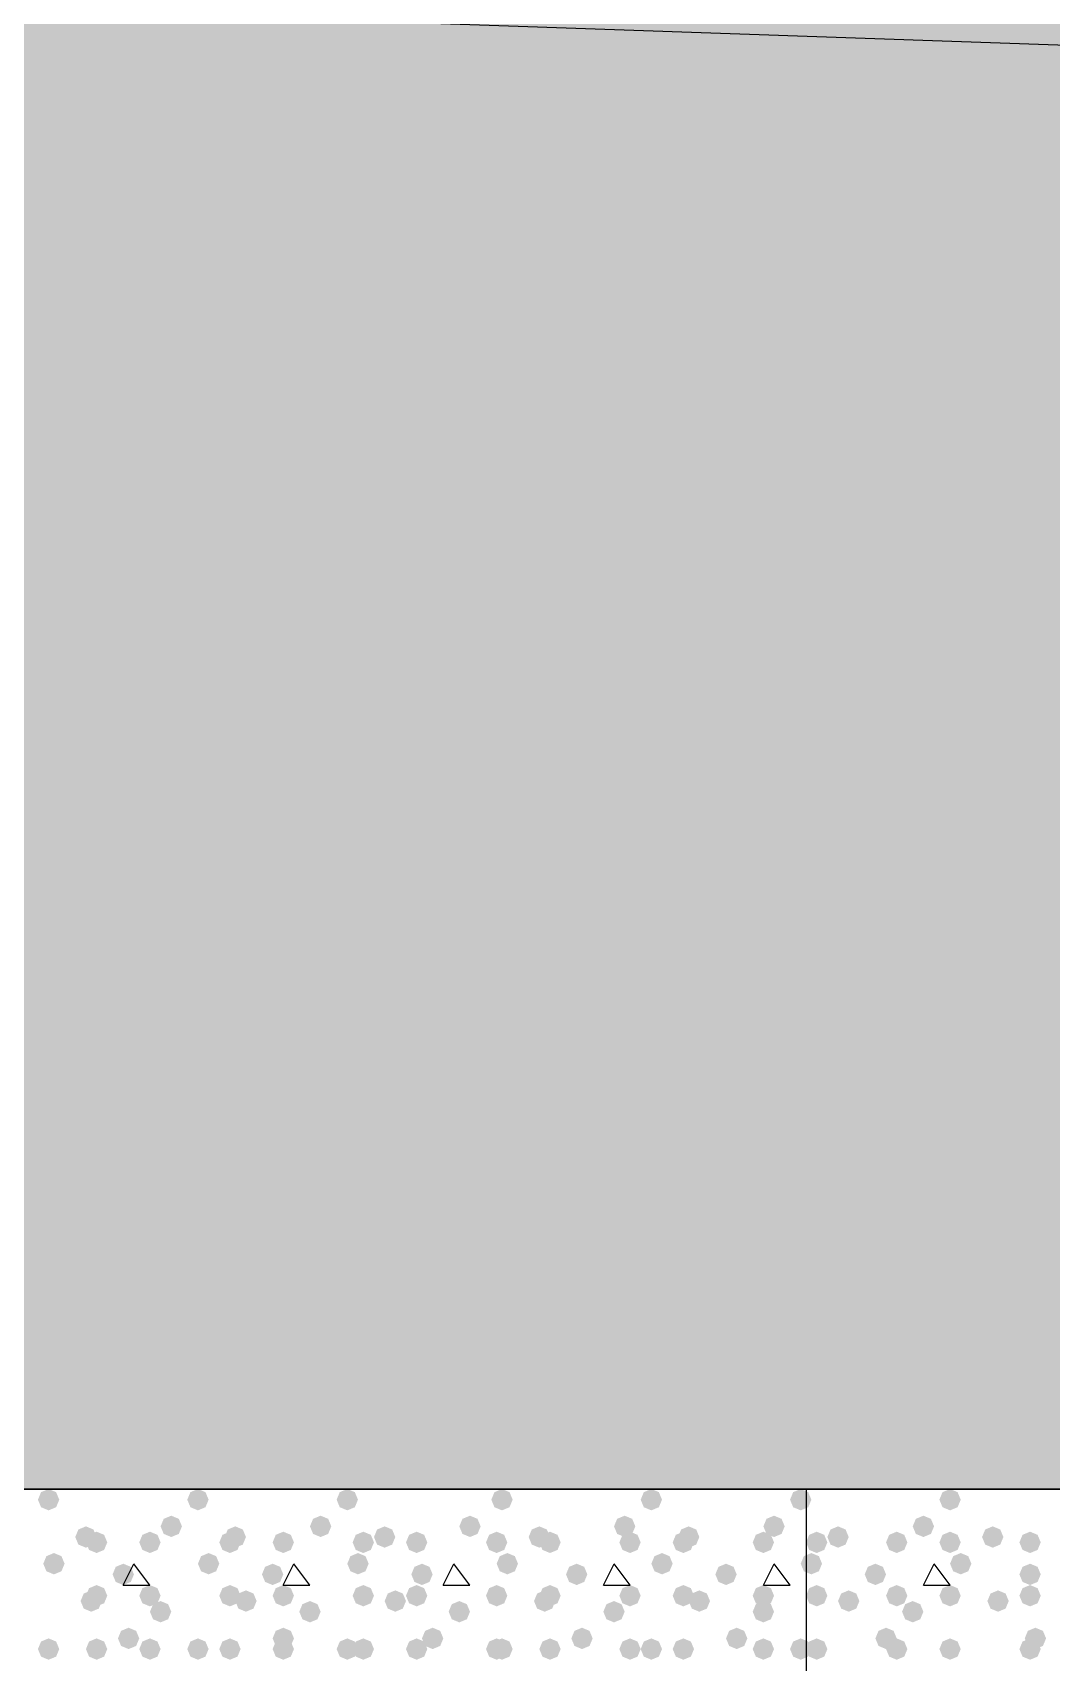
# Model space of a CAD drawing. Header units: millimetres. Extents: x 0 to 420, y 0 to 297.
# Drawn here: x 39.37 to 47.46, y 164.57 to 177.5 of the extents above; entities that cross this region are included whole.
import ezdxf

# ---------------------------------------------------------------- set-up
doc = ezdxf.new("R2010")
doc.units = ezdxf.units.MM
doc.layers.get('0').update_dxf_attribs({"linetype": 'CONTINUOUS'})

msp = doc.modelspace()

# ---------------------------------------------------------------- hatches: boundary and pattern name
at = {"true_color": 0x000008}
h = msp.add_hatch(color=0, dxfattribs=at)
h.paths.add_polyline_path([(378.544667, 177.927), (32.469667, 177.927), (378.544667, 165.946667)], flags=0)
h.paths.add_polyline_path([(32.469667, 177.927), (378.544667, 165.946667), (32.469667, 165.946667)], flags=0)
for points in [[(39.581667, 165.862), (39.556796, 165.802204), (39.497, 165.777333), (39.437204, 165.802204), (39.412333, 165.862), (39.437204, 165.921796), (39.497, 165.946667), (39.556796, 165.921796)], [(40.767, 165.862), (40.742129, 165.802204), (40.682333, 165.777333), (40.622538, 165.802204), (40.597667, 165.862), (40.622537, 165.921796), (40.682333, 165.946667), (40.742129, 165.921796)], [(41.952333, 165.862), (41.927463, 165.802204), (41.867667, 165.777333), (41.807871, 165.802204), (41.783, 165.862), (41.807871, 165.921796), (41.867667, 165.946667), (41.927462, 165.921796)], [(43.18, 165.862), (43.155129, 165.802204), (43.095333, 165.777333), (43.035538, 165.802204), (43.010667, 165.862), (43.035537, 165.921796), (43.095333, 165.946667), (43.155129, 165.921796)], [(44.365333, 165.862), (44.340463, 165.802204), (44.280667, 165.777333), (44.220871, 165.802204), (44.196, 165.862), (44.220871, 165.921796), (44.280667, 165.946667), (44.340462, 165.921796)], [(45.550667, 165.862), (45.525796, 165.802204), (45.466, 165.777333), (45.406204, 165.802204), (45.381333, 165.862), (45.406204, 165.921796), (45.466, 165.946667), (45.525796, 165.921796)], [(40.555333, 165.650333), (40.530463, 165.590537), (40.470667, 165.565667), (40.410871, 165.590537), (40.386, 165.650333), (40.410871, 165.710129), (40.470667, 165.735), (40.530462, 165.710129)], [(41.740667, 165.650333), (41.715796, 165.590537), (41.656, 165.565667), (41.596204, 165.590537), (41.571333, 165.650333), (41.596204, 165.710129), (41.656, 165.735), (41.715796, 165.710129)], [(42.926, 165.650333), (42.901129, 165.590537), (42.841333, 165.565667), (42.781537, 165.590537), (42.756667, 165.650333), (42.781537, 165.710129), (42.841333, 165.735), (42.901129, 165.710129)], [(44.153667, 165.650333), (44.128796, 165.590537), (44.069, 165.565667), (44.009204, 165.590537), (43.984333, 165.650333), (44.009204, 165.710129), (44.069, 165.735), (44.128796, 165.710129)], [(45.339, 165.650333), (45.314129, 165.590537), (45.254333, 165.565667), (45.194538, 165.590537), (45.169667, 165.650333), (45.194537, 165.710129), (45.254333, 165.735), (45.314129, 165.710129)], [(39.878, 165.565667), (39.853129, 165.505871), (39.793333, 165.481), (39.733537, 165.505871), (39.708667, 165.565667), (39.733537, 165.625462), (39.793333, 165.650333), (39.853129, 165.625463)], [(39.962667, 165.523333), (39.937796, 165.463537), (39.878, 165.438667), (39.818204, 165.463537), (39.793333, 165.523333), (39.818204, 165.583129), (39.878, 165.608), (39.937796, 165.583129)], [(40.386, 165.523333), (40.361129, 165.463537), (40.301333, 165.438667), (40.241537, 165.463537), (40.216667, 165.523333), (40.241537, 165.583129), (40.301333, 165.608), (40.361129, 165.583129)], [(41.021, 165.523333), (40.996129, 165.463537), (40.936333, 165.438667), (40.876537, 165.463537), (40.851667, 165.523333), (40.876537, 165.583129), (40.936333, 165.608), (40.996129, 165.583129)], [(41.063333, 165.565667), (41.038463, 165.505871), (40.978667, 165.481), (40.918871, 165.505871), (40.894, 165.565667), (40.918871, 165.625462), (40.978667, 165.650333), (41.038462, 165.625463)], [(41.444333, 165.523333), (41.419462, 165.463537), (41.359667, 165.438667), (41.299871, 165.463537), (41.275, 165.523333), (41.299871, 165.583129), (41.359667, 165.608), (41.419462, 165.583129)], [(42.079333, 165.523333), (42.054462, 165.463537), (41.994667, 165.438667), (41.934871, 165.463537), (41.91, 165.523333), (41.934871, 165.583129), (41.994667, 165.608), (42.054462, 165.583129)], [(42.248667, 165.565667), (42.223796, 165.505871), (42.164, 165.481), (42.104204, 165.505871), (42.079333, 165.565667), (42.104204, 165.625462), (42.164, 165.650333), (42.223796, 165.625463)], [(42.502667, 165.523333), (42.477796, 165.463537), (42.418, 165.438667), (42.358204, 165.463537), (42.333333, 165.523333), (42.358204, 165.583129), (42.418, 165.608), (42.477796, 165.583129)], [(43.137667, 165.523333), (43.112796, 165.463537), (43.053, 165.438667), (42.993204, 165.463537), (42.968333, 165.523333), (42.993204, 165.583129), (43.053, 165.608), (43.112796, 165.583129)], [(43.476333, 165.565667), (43.451462, 165.505871), (43.391667, 165.481), (43.331871, 165.505871), (43.307, 165.565667), (43.331871, 165.625462), (43.391667, 165.650333), (43.451462, 165.625463)], [(43.561, 165.523333), (43.536129, 165.463537), (43.476333, 165.438667), (43.416537, 165.463537), (43.391667, 165.523333), (43.416537, 165.583129), (43.476333, 165.608), (43.536129, 165.583129)], [(44.196, 165.523333), (44.171129, 165.463537), (44.111333, 165.438667), (44.051537, 165.463537), (44.026667, 165.523333), (44.051537, 165.583129), (44.111333, 165.608), (44.171129, 165.583129)], [(44.619333, 165.523333), (44.594462, 165.463537), (44.534667, 165.438667), (44.474871, 165.463537), (44.45, 165.523333), (44.474871, 165.583129), (44.534667, 165.608), (44.594462, 165.583129)], [(44.661667, 165.565667), (44.636796, 165.505871), (44.577, 165.481), (44.517204, 165.505871), (44.492333, 165.565667), (44.517204, 165.625462), (44.577, 165.650333), (44.636796, 165.625463)], [(45.254333, 165.523333), (45.229462, 165.463537), (45.169667, 165.438667), (45.109871, 165.463537), (45.085, 165.523333), (45.109871, 165.583129), (45.169667, 165.608), (45.229462, 165.583129)], [(39.624, 165.354), (39.599129, 165.294204), (39.539333, 165.269333), (39.479538, 165.294204), (39.454667, 165.354), (39.479537, 165.413796), (39.539333, 165.438667), (39.599129, 165.413796)], [(40.851667, 165.354), (40.826796, 165.294204), (40.767, 165.269333), (40.707204, 165.294204), (40.682333, 165.354), (40.707204, 165.413796), (40.767, 165.438667), (40.826796, 165.413796)], [(42.037, 165.354), (42.012129, 165.294204), (41.952333, 165.269333), (41.892538, 165.294204), (41.867667, 165.354), (41.892537, 165.413796), (41.952333, 165.438667), (42.012129, 165.413796)], [(43.222333, 165.354), (43.197463, 165.294204), (43.137667, 165.269333), (43.077871, 165.294204), (43.053, 165.354), (43.077871, 165.413796), (43.137667, 165.438667), (43.197462, 165.413796)], [(44.45, 165.354), (44.425129, 165.294204), (44.365333, 165.269333), (44.305538, 165.294204), (44.280667, 165.354), (44.305537, 165.413796), (44.365333, 165.438667), (44.425129, 165.413796)], [(40.174333, 165.269333), (40.149462, 165.209537), (40.089667, 165.184667), (40.029871, 165.209537), (40.005, 165.269333), (40.029871, 165.329129), (40.089667, 165.354), (40.149462, 165.329129)], [(41.359667, 165.269333), (41.334796, 165.209537), (41.275, 165.184667), (41.215204, 165.209537), (41.190333, 165.269333), (41.215204, 165.329129), (41.275, 165.354), (41.334796, 165.329129)], [(42.545, 165.269333), (42.520129, 165.209537), (42.460333, 165.184667), (42.400538, 165.209537), (42.375667, 165.269333), (42.400537, 165.329129), (42.460333, 165.354), (42.520129, 165.329129)], [(43.772667, 165.269333), (43.747796, 165.209537), (43.688, 165.184667), (43.628204, 165.209537), (43.603333, 165.269333), (43.628204, 165.329129), (43.688, 165.354), (43.747796, 165.329129)], [(44.958, 165.269333), (44.933129, 165.209537), (44.873333, 165.184667), (44.813537, 165.209537), (44.788667, 165.269333), (44.813537, 165.329129), (44.873333, 165.354), (44.933129, 165.329129)], [(39.962667, 165.1), (39.937796, 165.040204), (39.878, 165.015333), (39.818204, 165.040204), (39.793333, 165.1), (39.818204, 165.159796), (39.878, 165.184667), (39.937796, 165.159796)], [(40.386, 165.1), (40.361129, 165.040204), (40.301333, 165.015333), (40.241537, 165.040204), (40.216667, 165.1), (40.241537, 165.159796), (40.301333, 165.184667), (40.361129, 165.159796)], [(41.021, 165.1), (40.996129, 165.040204), (40.936333, 165.015333), (40.876537, 165.040204), (40.851667, 165.1), (40.876537, 165.159796), (40.936333, 165.184667), (40.996129, 165.159796)], [(41.444333, 165.1), (41.419462, 165.040204), (41.359667, 165.015333), (41.299871, 165.040204), (41.275, 165.1), (41.299871, 165.159796), (41.359667, 165.184667), (41.419462, 165.159796)], [(42.079333, 165.1), (42.054462, 165.040204), (41.994667, 165.015333), (41.934871, 165.040204), (41.91, 165.1), (41.934871, 165.159796), (41.994667, 165.184667), (42.054462, 165.159796)], [(42.502667, 165.1), (42.477796, 165.040204), (42.418, 165.015333), (42.358204, 165.040204), (42.333333, 165.1), (42.358204, 165.159796), (42.418, 165.184667), (42.477796, 165.159796)], [(43.137667, 165.1), (43.112796, 165.040204), (43.053, 165.015333), (42.993204, 165.040204), (42.968333, 165.1), (42.993204, 165.159796), (43.053, 165.184667), (43.112796, 165.159796)], [(43.561, 165.1), (43.536129, 165.040204), (43.476333, 165.015333), (43.416537, 165.040204), (43.391667, 165.1), (43.416537, 165.159796), (43.476333, 165.184667), (43.536129, 165.159796)], [(44.196, 165.1), (44.171129, 165.040204), (44.111333, 165.015333), (44.051537, 165.040204), (44.026667, 165.1), (44.051537, 165.159796), (44.111333, 165.184667), (44.171129, 165.159796)], [(44.619333, 165.1), (44.594462, 165.040204), (44.534667, 165.015333), (44.474871, 165.040204), (44.45, 165.1), (44.474871, 165.159796), (44.534667, 165.184667), (44.594462, 165.159796)], [(45.254333, 165.1), (45.229462, 165.040204), (45.169667, 165.015333), (45.109871, 165.040204), (45.085, 165.1), (45.109871, 165.159796), (45.169667, 165.184667), (45.229462, 165.159796)], [(39.920333, 165.057667), (39.895463, 164.997871), (39.835667, 164.973), (39.775871, 164.997871), (39.751, 165.057667), (39.775871, 165.117462), (39.835667, 165.142333), (39.895462, 165.117463)], [(40.470667, 164.973), (40.445796, 164.913204), (40.386, 164.888333), (40.326204, 164.913204), (40.301333, 164.973), (40.326204, 165.032796), (40.386, 165.057667), (40.445796, 165.032796)], [(41.148, 165.057667), (41.123129, 164.997871), (41.063333, 164.973), (41.003538, 164.997871), (40.978667, 165.057667), (41.003537, 165.117462), (41.063333, 165.142333), (41.123129, 165.117463)], [(41.656, 164.973), (41.631129, 164.913204), (41.571333, 164.888333), (41.511537, 164.913204), (41.486667, 164.973), (41.511537, 165.032796), (41.571333, 165.057667), (41.631129, 165.032796)], [(42.333333, 165.057667), (42.308463, 164.997871), (42.248667, 164.973), (42.188871, 164.997871), (42.164, 165.057667), (42.188871, 165.117462), (42.248667, 165.142333), (42.308462, 165.117463)], [(42.841333, 164.973), (42.816463, 164.913204), (42.756667, 164.888333), (42.696871, 164.913204), (42.672, 164.973), (42.696871, 165.032796), (42.756667, 165.057667), (42.816462, 165.032796)], [(43.518667, 165.057667), (43.493796, 164.997871), (43.434, 164.973), (43.374204, 164.997871), (43.349333, 165.057667), (43.374204, 165.117462), (43.434, 165.142333), (43.493796, 165.117463)], [(44.069, 164.973), (44.044129, 164.913204), (43.984333, 164.888333), (43.924538, 164.913204), (43.899667, 164.973), (43.924537, 165.032796), (43.984333, 165.057667), (44.044129, 165.032796)], [(44.746333, 165.057667), (44.721462, 164.997871), (44.661667, 164.973), (44.601871, 164.997871), (44.577, 165.057667), (44.601871, 165.117462), (44.661667, 165.142333), (44.721462, 165.117463)], [(45.254333, 164.973), (45.229462, 164.913204), (45.169667, 164.888333), (45.109871, 164.913204), (45.085, 164.973), (45.109871, 165.032796), (45.169667, 165.057667), (45.229462, 165.032796)], [(40.216667, 164.761333), (40.191796, 164.701537), (40.132, 164.676667), (40.072204, 164.701537), (40.047333, 164.761333), (40.072204, 164.821129), (40.132, 164.846), (40.191796, 164.821129)], [(41.444333, 164.761333), (41.419462, 164.701537), (41.359667, 164.676667), (41.299871, 164.701537), (41.275, 164.761333), (41.299871, 164.821129), (41.359667, 164.846), (41.419462, 164.821129)], [(42.629667, 164.761333), (42.604796, 164.701537), (42.545, 164.676667), (42.485204, 164.701537), (42.460333, 164.761333), (42.485204, 164.821129), (42.545, 164.846), (42.604796, 164.821129)], [(43.815, 164.761333), (43.790129, 164.701537), (43.730333, 164.676667), (43.670538, 164.701537), (43.645667, 164.761333), (43.670537, 164.821129), (43.730333, 164.846), (43.790129, 164.821129)], [(45.042667, 164.761333), (45.017796, 164.701537), (44.958, 164.676667), (44.898204, 164.701537), (44.873333, 164.761333), (44.898204, 164.821129), (44.958, 164.846), (45.017796, 164.821129)], [(39.581667, 164.676667), (39.556796, 164.616871), (39.497, 164.592), (39.437204, 164.616871), (39.412333, 164.676667), (39.437204, 164.736462), (39.497, 164.761333), (39.556796, 164.736463)], [(39.962667, 164.676667), (39.937796, 164.616871), (39.878, 164.592), (39.818204, 164.616871), (39.793333, 164.676667), (39.818204, 164.736462), (39.878, 164.761333), (39.937796, 164.736463)], [(40.386, 164.676667), (40.361129, 164.616871), (40.301333, 164.592), (40.241537, 164.616871), (40.216667, 164.676667), (40.241537, 164.736462), (40.301333, 164.761333), (40.361129, 164.736463)], [(40.767, 164.676667), (40.742129, 164.616871), (40.682333, 164.592), (40.622538, 164.616871), (40.597667, 164.676667), (40.622537, 164.736462), (40.682333, 164.761333), (40.742129, 164.736463)], [(41.021, 164.676667), (40.996129, 164.616871), (40.936333, 164.592), (40.876537, 164.616871), (40.851667, 164.676667), (40.876537, 164.736462), (40.936333, 164.761333), (40.996129, 164.736463)], [(41.444333, 164.676667), (41.419462, 164.616871), (41.359667, 164.592), (41.299871, 164.616871), (41.275, 164.676667), (41.299871, 164.736462), (41.359667, 164.761333), (41.419462, 164.736463)], [(41.952333, 164.676667), (41.927463, 164.616871), (41.867667, 164.592), (41.807871, 164.616871), (41.783, 164.676667), (41.807871, 164.736462), (41.867667, 164.761333), (41.927462, 164.736463)], [(42.079333, 164.676667), (42.054462, 164.616871), (41.994667, 164.592), (41.934871, 164.616871), (41.91, 164.676667), (41.934871, 164.736462), (41.994667, 164.761333), (42.054462, 164.736463)], [(42.502667, 164.676667), (42.477796, 164.616871), (42.418, 164.592), (42.358204, 164.616871), (42.333333, 164.676667), (42.358204, 164.736462), (42.418, 164.761333), (42.477796, 164.736463)], [(43.137667, 164.676667), (43.112796, 164.616871), (43.053, 164.592), (42.993204, 164.616871), (42.968333, 164.676667), (42.993204, 164.736462), (43.053, 164.761333), (43.112796, 164.736463)], [(43.18, 164.676667), (43.155129, 164.616871), (43.095333, 164.592), (43.035538, 164.616871), (43.010667, 164.676667), (43.035537, 164.736462), (43.095333, 164.761333), (43.155129, 164.736463)], [(43.561, 164.676667), (43.536129, 164.616871), (43.476333, 164.592), (43.416537, 164.616871), (43.391667, 164.676667), (43.416537, 164.736462), (43.476333, 164.761333), (43.536129, 164.736463)], [(44.196, 164.676667), (44.171129, 164.616871), (44.111333, 164.592), (44.051537, 164.616871), (44.026667, 164.676667), (44.051537, 164.736462), (44.111333, 164.761333), (44.171129, 164.736463)], [(44.365333, 164.676667), (44.340463, 164.616871), (44.280667, 164.592), (44.220871, 164.616871), (44.196, 164.676667), (44.220871, 164.736462), (44.280667, 164.761333), (44.340462, 164.736463)], [(44.619333, 164.676667), (44.594462, 164.616871), (44.534667, 164.592), (44.474871, 164.616871), (44.45, 164.676667), (44.474871, 164.736462), (44.534667, 164.761333), (44.594462, 164.736463)], [(45.254333, 164.676667), (45.229462, 164.616871), (45.169667, 164.592), (45.109871, 164.616871), (45.085, 164.676667), (45.109871, 164.736462), (45.169667, 164.761333), (45.229462, 164.736463)], [(45.550667, 164.676667), (45.525796, 164.616871), (45.466, 164.592), (45.406204, 164.616871), (45.381333, 164.676667), (45.406204, 164.736462), (45.466, 164.761333), (45.525796, 164.736463)]]:
    msp.add_hatch(color=0, dxfattribs=at).paths.add_polyline_path(points, flags=0)
at = {"true_color": 0x000007}
for points in [[(46.736, 165.862), (46.711129, 165.802204), (46.651333, 165.777333), (46.591537, 165.802204), (46.566667, 165.862), (46.591537, 165.921796), (46.651333, 165.946667), (46.711129, 165.921796)], [(46.524333, 165.650333), (46.499462, 165.590537), (46.439667, 165.565667), (46.379871, 165.590537), (46.355, 165.650333), (46.379871, 165.710129), (46.439667, 165.735), (46.499462, 165.710129)], [(45.677667, 165.523333), (45.652796, 165.463537), (45.593, 165.438667), (45.533204, 165.463537), (45.508333, 165.523333), (45.533204, 165.583129), (45.593, 165.608), (45.652796, 165.583129)], [(45.847, 165.565667), (45.822129, 165.505871), (45.762333, 165.481), (45.702538, 165.505871), (45.677667, 165.565667), (45.702537, 165.625462), (45.762333, 165.650333), (45.822129, 165.625463)], [(46.312667, 165.523333), (46.287796, 165.463537), (46.228, 165.438667), (46.168204, 165.463537), (46.143333, 165.523333), (46.168204, 165.583129), (46.228, 165.608), (46.287796, 165.583129)], [(46.736, 165.523333), (46.711129, 165.463537), (46.651333, 165.438667), (46.591537, 165.463537), (46.566667, 165.523333), (46.591537, 165.583129), (46.651333, 165.608), (46.711129, 165.583129)], [(47.074667, 165.565667), (47.049796, 165.505871), (46.99, 165.481), (46.930204, 165.505871), (46.905333, 165.565667), (46.930204, 165.625462), (46.99, 165.650333), (47.049796, 165.625463)], [(47.371, 165.523333), (47.346129, 165.463537), (47.286333, 165.438667), (47.226537, 165.463537), (47.201667, 165.523333), (47.226537, 165.583129), (47.286333, 165.608), (47.346129, 165.583129)], [(45.635333, 165.354), (45.610463, 165.294204), (45.550667, 165.269333), (45.490871, 165.294204), (45.466, 165.354), (45.490871, 165.413796), (45.550667, 165.438667), (45.610462, 165.413796)], [(46.820667, 165.354), (46.795796, 165.294204), (46.736, 165.269333), (46.676204, 165.294204), (46.651333, 165.354), (46.676204, 165.413796), (46.736, 165.438667), (46.795796, 165.413796)], [(46.143333, 165.269333), (46.118463, 165.209537), (46.058667, 165.184667), (45.998871, 165.209537), (45.974, 165.269333), (45.998871, 165.329129), (46.058667, 165.354), (46.118462, 165.329129)], [(47.371, 165.269333), (47.346129, 165.209537), (47.286333, 165.184667), (47.226537, 165.209537), (47.201667, 165.269333), (47.226537, 165.329129), (47.286333, 165.354), (47.346129, 165.329129)], [(45.677667, 165.1), (45.652796, 165.040204), (45.593, 165.015333), (45.533204, 165.040204), (45.508333, 165.1), (45.533204, 165.159796), (45.593, 165.184667), (45.652796, 165.159796)], [(46.312667, 165.1), (46.287796, 165.040204), (46.228, 165.015333), (46.168204, 165.040204), (46.143333, 165.1), (46.168204, 165.159796), (46.228, 165.184667), (46.287796, 165.159796)], [(46.736, 165.1), (46.711129, 165.040204), (46.651333, 165.015333), (46.591537, 165.040204), (46.566667, 165.1), (46.591537, 165.159796), (46.651333, 165.184667), (46.711129, 165.159796)], [(47.371, 165.1), (47.346129, 165.040204), (47.286333, 165.015333), (47.226537, 165.040204), (47.201667, 165.1), (47.226537, 165.159796), (47.286333, 165.184667), (47.346129, 165.159796)], [(45.931667, 165.057667), (45.906796, 164.997871), (45.847, 164.973), (45.787204, 164.997871), (45.762333, 165.057667), (45.787204, 165.117462), (45.847, 165.142333), (45.906796, 165.117463)], [(46.439667, 164.973), (46.414796, 164.913204), (46.355, 164.888333), (46.295204, 164.913204), (46.270333, 164.973), (46.295204, 165.032796), (46.355, 165.057667), (46.414796, 165.032796)], [(47.117, 165.057667), (47.092129, 164.997871), (47.032333, 164.973), (46.972538, 164.997871), (46.947667, 165.057667), (46.972537, 165.117462), (47.032333, 165.142333), (47.092129, 165.117463)], [(46.228, 164.761333), (46.203129, 164.701537), (46.143333, 164.676667), (46.083537, 164.701537), (46.058667, 164.761333), (46.083537, 164.821129), (46.143333, 164.846), (46.203129, 164.821129)], [(47.413333, 164.761333), (47.388463, 164.701537), (47.328667, 164.676667), (47.268871, 164.701537), (47.244, 164.761333), (47.268871, 164.821129), (47.328667, 164.846), (47.388462, 164.821129)], [(45.677667, 164.676667), (45.652796, 164.616871), (45.593, 164.592), (45.533204, 164.616871), (45.508333, 164.676667), (45.533204, 164.736462), (45.593, 164.761333), (45.652796, 164.736463)], [(46.312667, 164.676667), (46.287796, 164.616871), (46.228, 164.592), (46.168204, 164.616871), (46.143333, 164.676667), (46.168204, 164.736462), (46.228, 164.761333), (46.287796, 164.736463)], [(46.736, 164.676667), (46.711129, 164.616871), (46.651333, 164.592), (46.591537, 164.616871), (46.566667, 164.676667), (46.591537, 164.736462), (46.651333, 164.761333), (46.711129, 164.736463)], [(46.736, 164.676667), (46.711129, 164.616871), (46.651333, 164.592), (46.591537, 164.616871), (46.566667, 164.676667), (46.591537, 164.736462), (46.651333, 164.761333), (46.711129, 164.736463)], [(47.371, 164.676667), (47.346129, 164.616871), (47.286333, 164.592), (47.226537, 164.616871), (47.201667, 164.676667), (47.226537, 164.736462), (47.286333, 164.761333), (47.346129, 164.736463)]]:
    msp.add_hatch(color=0, dxfattribs=at).paths.add_polyline_path(points, flags=0)

# ---------------------------------------------------------------- linework, layer by layer
at = {"color": 0, "true_color": 0x000008}
for points in [[(378.544667, 177.927), (32.469667, 177.927), (378.544667, 165.946667)], [(32.469667, 177.927), (378.544667, 165.946667), (32.469667, 165.946667)]]:
    msp.add_lwpolyline(points, close=True, dxfattribs=at)
at = {"color": 0, "true_color": 0x000007}
for points in [[(31.369, 142.621), (31.369, 165.946667), (379.603, 165.946667), (379.603, 142.621), (217.17, 142.621), (217.17, 121.454333), (193.844333, 121.454333), (193.844333, 142.621)], [(31.369, 142.621), (31.369, 165.946667), (379.603, 165.946667), (379.603, 142.621), (217.17, 142.621), (217.17, 121.454333), (193.844333, 121.454333), (193.844333, 142.621)], [(45.508333, 165.946667), (45.508333, 163.83), (47.625, 163.83), (47.625, 165.946667)]]:
    msp.add_lwpolyline(points, close=True, dxfattribs=at)
for points in [[(45.508333, 165.946667), (33.528, 165.946667)], [(46.439667, 165.184667), (46.524333, 165.354)], [(46.651333, 165.184667), (46.524333, 165.354)], [(46.439667, 165.184667), (46.651333, 165.184667)]]:
    msp.add_lwpolyline(points, dxfattribs=at)
at = {"color": 0, "true_color": 0x000008}
for points in [[(40.089667, 165.184667), (40.174333, 165.354)], [(40.301333, 165.184667), (40.174333, 165.354)], [(41.359667, 165.184667), (41.444333, 165.354)], [(41.571333, 165.184667), (41.444333, 165.354)], [(42.629667, 165.184667), (42.714333, 165.354)], [(42.841333, 165.184667), (42.714333, 165.354)], [(43.899667, 165.184667), (43.984333, 165.354)], [(44.111333, 165.184667), (43.984333, 165.354)], [(45.169667, 165.184667), (45.254333, 165.354)], [(45.381333, 165.184667), (45.254333, 165.354)], [(40.089667, 165.184667), (40.301333, 165.184667)], [(41.359667, 165.184667), (41.571333, 165.184667)], [(42.629667, 165.184667), (42.841333, 165.184667)], [(43.899667, 165.184667), (44.111333, 165.184667)], [(45.169667, 165.184667), (45.381333, 165.184667)]]:
    msp.add_lwpolyline(points, dxfattribs=at)

doc.saveas('drawing.dxf')
